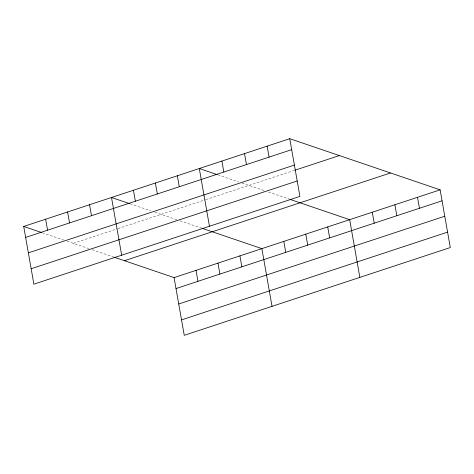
<?xml version="1.0" encoding="UTF-8"?>
<svg xmlns="http://www.w3.org/2000/svg" width="474" height="474" viewBox="0 0 474 474"><rect width="100%" height="100%" fill="white"/><g stroke="black" fill="none" stroke-linecap="round" stroke-linejoin="round"><path stroke-width="0.36" stroke-dasharray="2.37 1.78" d="M73.322 243.328L117.22 228.847M117.907 228.622L205.017 199.886M205.704 199.661L294.141 170.486M217.898 174.859L238.576 181.892M242.024 183.065L265.061 190.898M268.426 192.041L289.282 199.133M130.107 203.82L150.779 210.853M154.915 212.257L177.264 219.859M179.954 220.777L201.486 228.095M42.31 232.781L63.676 240.045M67.124 241.219L88.798 248.589M92.163 249.733L113.013 256.831"/><path stroke-width="0.71" d="M289.744 138.692L299.923 196.402L33.879 284.163L23.7 226.453L289.744 138.692L440.121 189.837L450.3 247.547L184.256 335.308L174.077 277.598L113.689 257.056M25.632 237.421L291.682 149.66M28.351 252.843L294.401 165.082M294.828 170.261L339.372 155.567M31.154 268.74L297.204 180.979M124.455 260.718L390.499 172.957M174.077 277.598L440.121 189.837M176.014 288.565L442.058 200.804M178.734 303.988L444.778 216.227M181.536 319.885L447.58 232.124M217.211 174.622L199.293 168.531L209.467 226.24M289.952 199.364L349.67 219.675L359.843 277.385M129.414 203.583L111.497 197.492L121.67 255.202M202.155 228.326L261.873 248.637L272.046 306.346M23.7 226.453L41.617 232.544M417.511 197.297L419.443 208.264M394.895 204.756L396.827 215.723M372.28 212.216L374.217 223.183M327.718 226.916L329.655 237.883M305.771 234.156L307.703 245.123M267.135 146.152L269.066 157.119M283.819 241.396L285.757 252.364M244.519 153.612L246.45 164.579M239.921 255.877L241.858 266.844M221.903 161.071L223.841 172.038M217.975 263.117L219.906 274.085M196.029 270.358L197.96 281.325M177.341 175.771L179.273 186.738M155.395 183.011L157.327 193.979M133.443 190.252L135.38 201.219M89.545 204.732L91.482 215.7M67.598 211.973L69.53 222.94M45.646 219.213L47.584 230.18"/></g></svg>
